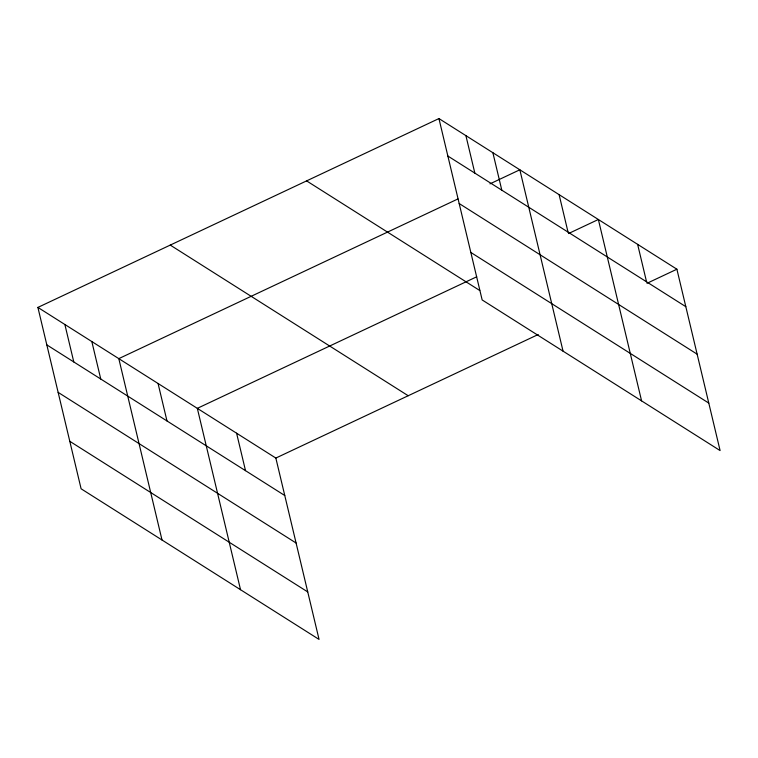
<?xml version="1.0" encoding="UTF-8"?>
<svg xmlns="http://www.w3.org/2000/svg" width="758" height="758" viewBox="0 0 758 758"><rect width="100%" height="100%" fill="white"/><g stroke="black" fill="none" stroke-linecap="round" stroke-linejoin="round"><path stroke-width="1.14" d="M37.9 307.416L275.846 458.059L319.061 639.43L81.106 488.787L37.9 307.416L438.939 118.57L676.894 269.213L720.1 450.584L482.154 299.941L438.939 118.57M457.946 198.937L118.807 358.629L162.013 540.009M489.962 183.862L519.846 169.783L563.052 351.162M476.697 276.793L197.326 408.344L240.532 589.724M568.481 233.568L598.365 219.498L641.581 400.878M275.846 458.059L538.208 334.515M647.01 283.284L676.894 269.213M447.864 156.034L685.819 306.677M459.177 203.523L697.133 354.166M470.841 252.452L708.787 403.095M306.602 180.887L479.767 290.513M170.247 245.09L408.192 395.733M46.825 344.881L284.771 495.524M58.139 392.369L296.084 543.012M69.793 441.298L307.748 591.941M637.63 244.351L646.555 281.824M559.101 194.645L568.036 232.109M492.88 152.709L501.805 190.182M465.905 135.644L474.84 173.108M236.591 433.197L245.516 470.671M158.062 383.491L166.987 420.955M91.832 341.555L100.757 379.028M64.866 324.481L73.791 361.954"/></g></svg>
